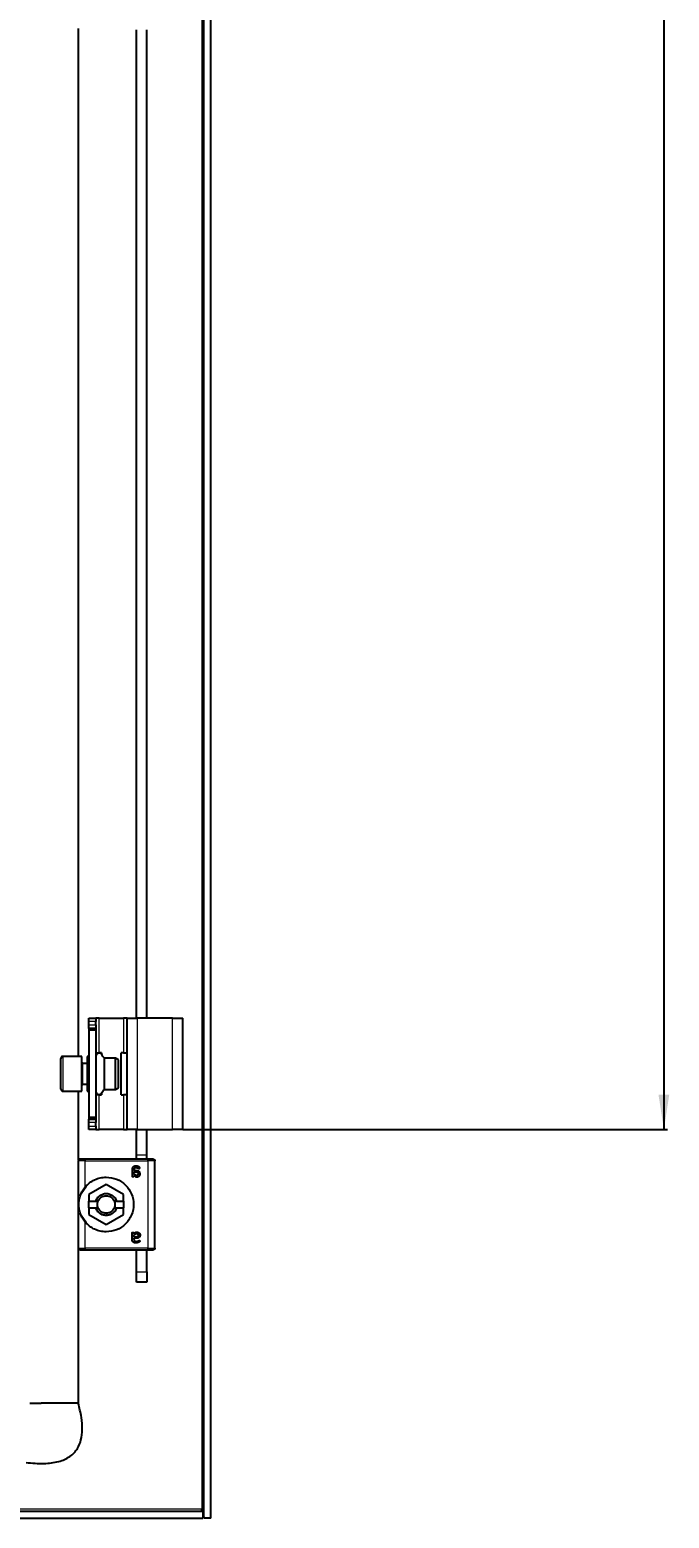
# Model space of a CAD drawing. Header units: millimetres. Extents: x -527 to 1671, y -588 to 1043.
# Drawn here: x 1487.7 to 1671.1, y -483.2 to -56.2 of the extents above; entities that cross this region are included whole.
import ezdxf

# ---------------------------------------------------------------- set-up
doc = ezdxf.new("R2010")
doc.units = ezdxf.units.MM
doc.layers.add('FORMAT', color=7, linetype='Continuous')
doc.styles.add('SLDTEXTSTYLE0', font='TXT', dxfattribs={"width": 0.75})
doc.dimstyles.new('SLDDIMSTYLE0', dxfattribs={"dimtxt": 20, "dimasz": 10, "dimexe": 0, "dimexo": 0.0625, "dimgap": 5, "dimtad": 2, "dimdec": 1, "dimrnd": 1e-09, "dimzin": 12, "dimdsep": 46, "dimtxsty": 'SLDTEXTSTYLE0', "dimsah": 1, "dimcen": 0.09, "dimadec": 0, "dimazin": 3, "dimtfac": 1, "dimtofl": 0, "dimtmove": 0, "dimatfit": 3, "dimfxl": 0, "dimfrac": 2, "dimtolj": 1, "dimtzin": 12, "dimarcsym": 0})

# ---------------------------------------------------------------- blocks, each defined once
blk = doc.blocks.new('_D_5')
at = {"layer": 'FORMAT'}
for p, q in [((1531.61, 760.32), (1670.61, 760.32)), ((1669.61, 760.32), (1669.61, -371.68)), ((1531.61, -371.68), (1670.61, -371.68))]:
    blk.add_line(p, q, dxfattribs=at)
for points in [[(1669.61, 760.32), (1668.07, 750.32), (1671.15, 750.32)], [(1669.61, -371.68), (1671.15, -361.68), (1668.07, -361.68)]]:
    blk.add_solid(points, dxfattribs=at)
at = {"layer": 'FORMAT', "insert": (1643.83, 164.77), "char_height": 20, "attachment_point": 1, "rotation": 90, "style": 'SLDTEXTSTYLE0'}
blk.add_mtext('1132', dxfattribs=at)

msp = doc.modelspace()

# ---------------------------------------------------------------- linework, layer by layer
at = {"color": 7, "linetype": 'Continuous', "lineweight": 25}
for p, q in [((1537.6, -483.18), (1537.6, 871.82)), ((1539.6, -483.18), (1539.6, 871.82)), ((1501.6, -55.85), (1501.6, -350.68)), ((1518.3, -339.68), (1518.3, -56.18)), ((1521.3, -339.68), (1521.3, -56.18)), ((1504.6, -339.68), (1506.6, -339.68)), ((1504.6, -340.68), (1504.6, -339.68)), ((1504.6, -341.68), (1504.6, -340.68)), ((1506.6, -339.68), (1506.6, -340.68)), ((1507.6, -339.68), (1506.6, -339.68)), ((1506.6, -341.68), (1506.6, -340.68)), ((1507.6, -339.68), (1514.6, -339.68)), ((1515.6, -339.68), (1514.6, -339.68)), ((1515.6, -371.68), (1515.6, -339.68)), ((1515.6, -339.68), (1518.6, -339.68)), ((1528.6, -339.68), (1518.6, -339.68)), ((1528.6, -339.68), (1531.6, -339.68)), ((1531.6, -371.68), (1531.6, -339.68)), ((1504.6, -342.68), (1504.6, -341.68)), ((1506.6, -342.68), (1504.6, -342.68)), ((1504.6, -342.68), (1504.6, -343.18)), ((1506.6, -343.18), (1504.6, -343.18)), ((1504.6, -343.18), (1504.6, -368.18)), ((1506.6, -341.68), (1506.6, -342.68)), ((1506.6, -342.68), (1506.6, -343.18)), ((1506.6, -343.18), (1506.6, -368.18)), ((1506.6, -349.68), (1507.6, -349.68)), ((1508.3, -349.68), (1507.6, -349.68)), ((1508.3, -349.68), (1508.3, -350.13)), ((1513.9, -361.68), (1513.9, -349.68)), ((1514.6, -349.68), (1513.9, -349.68)), ((1514.6, -349.68), (1515.6, -349.68)), ((1496.6, -357.93), (1496.6, -351.28)), ((1502.6, -350.68), (1497.2, -350.68)), ((1502.6, -358.24), (1502.6, -350.68)), ((1504.1, -352.68), (1502.85, -352.68)), ((1504.6, -350.68), (1504.1, -350.68)), ((1504.1, -350.68), (1504.1, -351.89)), ((1504.1, -351.89), (1504.1, -360.68)), ((1512.24, -351.18), (1509.1, -351.18)), ((1509.1, -360.18), (1509.1, -351.18)), ((1513.1, -351.68), (1512.24, -351.18)), ((1512.24, -360.18), (1512.24, -351.18)), ((1513.1, -359.68), (1513.1, -351.68)), ((1496.6, -360.08), (1496.6, -357.93)), ((1502.6, -360.68), (1502.6, -358.24)), ((1502.85, -358.68), (1504.1, -358.68)), ((1497.2, -360.68), (1502.6, -360.68)), ((1501.6, -360.68), (1501.6, -380.5)), ((1504.1, -360.68), (1504.6, -360.68)), ((1507.6, -361.68), (1506.6, -361.68)), ((1507.6, -361.68), (1508.3, -361.68)), ((1508.3, -361.23), (1508.3, -361.68)), ((1509.1, -360.18), (1512.24, -360.18)), ((1512.24, -360.18), (1513.1, -359.68)), ((1513.9, -361.68), (1514.6, -361.68)), ((1515.6, -361.68), (1514.6, -361.68)), ((1506.6, -368.18), (1504.6, -368.18)), ((1504.6, -368.18), (1504.6, -368.68)), ((1504.6, -369.68), (1504.6, -368.68)), ((1504.6, -368.68), (1506.6, -368.68)), ((1504.6, -370.68), (1504.6, -369.68)), ((1504.6, -371.68), (1504.6, -370.68)), ((1506.6, -368.18), (1506.6, -368.68)), ((1506.6, -368.68), (1506.6, -369.68)), ((1506.6, -370.68), (1506.6, -369.68)), ((1506.6, -370.68), (1506.6, -371.68)), ((1506.6, -371.68), (1504.6, -371.68)), ((1506.6, -371.68), (1507.6, -371.68)), ((1514.6, -371.68), (1507.6, -371.68)), ((1514.6, -371.68), (1515.6, -371.68)), ((1518.6, -371.68), (1515.6, -371.68)), ((1518.3, -378.98), (1518.3, -371.68)), ((1518.6, -371.68), (1528.6, -371.68)), ((1521.3, -378.98), (1521.3, -371.68)), ((1531.6, -371.68), (1528.6, -371.68)), ((1518.3, -380.23), (1518.3, -378.98)), ((1521.3, -380.23), (1521.3, -378.98)), ((1501.6, -380.68), (1501.6, -405.68)), ((1521.6, -380.18), (1503.6, -380.18)), ((1517.05, -383.22), (1517.05, -385.09)), ((1517.58, -383.47), (1517.58, -383.25)), ((1517.96, -383.47), (1517.58, -383.47)), ((1517.58, -383.82), (1518, -383.82)), ((1517.58, -384.41), (1517.58, -383.82)), ((1522.2, -380.18), (1521.95, -380.18)), ((1523.6, -405.68), (1523.6, -380.68)), ((1502.43, -390.05), (1503.94, -387.79)), ((1509.6, -387.46), (1504.65, -390.32)), ((1514.55, -390.32), (1509.6, -387.46)), ((1517.5, -385.08), (1517.5, -384.81)), ((1504.65, -390.32), (1504.65, -392.18)), ((1504.65, -394.18), (1504.65, -392.18)), ((1504.65, -392.18), (1506.62, -392.18)), ((1507.31, -392.18), (1506.62, -392.18)), ((1512.59, -392.18), (1511.9, -392.18)), ((1512.59, -392.18), (1514.55, -392.18)), ((1514.55, -392.18), (1514.55, -390.32)), ((1514.55, -392.18), (1514.55, -394.18)), ((1503.94, -398.56), (1502.43, -396.3)), ((1504.65, -394.18), (1504.65, -396.04)), ((1504.65, -394.18), (1506.62, -394.18)), ((1504.65, -396.04), (1509.6, -398.89)), ((1506.62, -394.18), (1507.31, -394.18)), ((1509.6, -398.89), (1514.55, -396.04)), ((1511.9, -394.18), (1512.59, -394.18)), ((1512.59, -394.18), (1514.55, -394.18)), ((1514.55, -396.04), (1514.55, -394.18)), ((1517.05, -403.14), (1517.05, -401.27)), ((1517.5, -401.27), (1517.5, -401.55)), ((1517.58, -402.53), (1517.58, -401.94)), ((1518, -402.53), (1517.58, -402.53)), ((1517.96, -402.88), (1517.58, -402.88)), ((1517.58, -402.88), (1517.58, -403.1)), ((1501.6, -405.85), (1501.6, -450.18)), ((1503.6, -406.18), (1521.6, -406.18)), ((1518.3, -412.48), (1518.3, -406.18)), ((1521.3, -412.48), (1521.3, -406.18)), ((1521.95, -406.18), (1522.2, -406.18)), ((1518.3, -415.48), (1518.3, -412.48)), ((1521.3, -412.48), (1521.3, -415.48)), ((1521.3, -415.48), (1518.3, -415.48)), ((1491.04, -450.18), (1490.98, -450.18)), ((1498.17, -450.18), (1491.04, -450.18)), ((1498.32, -450.18), (1498.17, -450.18)), ((1500.63, -450.18), (1498.32, -450.18)), ((1501.6, -450.18), (1500.63, -450.18)), ((747.9, -481.18), (1537.3, -481.18)), ((1537, -480.58), (1537.2, -481.18)), ((1537.3, -481.18), (1537.3, -483.18)), ((747.9, -483.18), (1537.3, -483.18)), ((1539.6, -483.18), (1537.6, -483.18))]:
    msp.add_line(p, q, dxfattribs=at)
at = {"color": 8, "linetype": 'Continuous', "lineweight": 18}
for p, q in [((1537, 869.22), (1537, -480.58)), ((1506.6, -340.68), (1504.6, -340.68)), ((1507.6, -349.68), (1507.6, -339.68)), ((1514.6, -339.68), (1514.6, -349.68)), ((1518.6, -371.68), (1518.6, -339.68)), ((1528.6, -371.68), (1528.6, -339.68)), ((1504.6, -341.68), (1506.6, -341.68)), ((1497.2, -350.68), (1497.2, -358.24)), ((1502.85, -352.68), (1502.85, -358.68)), ((1497.2, -358.24), (1497.2, -360.68)), ((1507.6, -371.68), (1507.6, -361.68)), ((1514.6, -361.68), (1514.6, -371.68)), ((1506.6, -369.68), (1504.6, -369.68)), ((1504.6, -370.68), (1506.6, -370.68)), ((1521.3, -378.98), (1518.3, -378.98)), ((1503.6, -388.12), (1503.6, -380.68)), ((1503.6, -380.68), (1521.6, -380.68)), ((1521.6, -380.68), (1521.6, -405.68)), ((1509.6, -395.68), (1509.6, -396.33)), ((1503.6, -405.68), (1503.6, -398.24)), ((1521.6, -405.68), (1503.6, -405.68)), ((1518.3, -412.48), (1521.3, -412.48)), ((1537, -480.58), (1441.58, -480.58))]:
    msp.add_line(p, q, dxfattribs=at)
at = {"color": 7, "linetype": 'Continuous', "lineweight": 25}
for centre, radius, start, end in [((1497.2, -351.28), 0.6, 90, 180), ((1502.85, -352.43), 0.25, 180, 270), ((1502.85, -358.93), 0.25, 90, 180), ((1497.2, -360.08), 0.6, 180, 270)]:
    msp.add_arc(centre, radius, start, end, dxfattribs=at)
for points, knots in [([(1509.1, -351.18), (1508.93, -351.02), (1508.58, -350.72), (1508.39, -350.15), (1508.02, -349.84), (1507.69, -349.71), (1507.33, -349.75), (1506.98, -349.94), (1506.73, -350.3), (1506.65, -350.59), (1506.6, -350.74)], [0, 0, 0, 0, 0.185676, 0.371025, 0.466937, 0.562172, 0.656347, 0.751553, 0.873842, 1, 1, 1, 1]), ([(1506.6, -360.61), (1506.65, -360.76), (1506.73, -361.06), (1506.98, -361.42), (1507.33, -361.61), (1507.69, -361.64), (1508.02, -361.51), (1508.39, -361.21), (1508.58, -360.64), (1508.93, -360.33), (1509.1, -360.18)], [0, 0, 0, 0, 0.126158, 0.248447, 0.343653, 0.437828, 0.533063, 0.628975, 0.814324, 1, 1, 1, 1]), ([(1518.16, -382.18), (1518.01, -382.18), (1517.79, -382.19), (1517.51, -382.29), (1517.32, -382.41), (1517.18, -382.57), (1517.06, -382.85), (1517.05, -383.07), (1517.05, -383.22)], [0, 0, 0, 0, 0.250089, 0.382495, 0.500259, 0.622163, 0.750133, 1, 1, 1, 1]), ([(1517.58, -383.25), (1517.58, -383.16), (1517.59, -383.03), (1517.64, -382.86), (1517.72, -382.75), (1517.82, -382.67), (1517.95, -382.62), (1518.08, -382.59), (1518.17, -382.59), (1518.21, -382.59)], [0, 0, 0, 0, 0.250023, 0.382539, 0.499802, 0.620838, 0.749652, 0.874777, 1, 1, 1, 1]), ([(1519.34, -384.39), (1519.34, -384.31), (1519.33, -384.16), (1519.23, -383.94), (1519.08, -383.76), (1518.81, -383.59), (1518.42, -383.49), (1518.11, -383.48), (1517.96, -383.47)], [0, 0, 0, 0, 0.1250486, 0.2498861, 0.3708558, 0.4998199, 0.7496086, 1, 1, 1, 1]), ([(1518, -383.82), (1518.11, -383.83), (1518.29, -383.83), (1518.51, -383.9), (1518.66, -383.99), (1518.75, -384.09), (1518.8, -384.22), (1518.81, -384.31), (1518.81, -384.35)], [0, 0, 0, 0, 0.279652, 0.500248, 0.629485, 0.750186, 0.875763, 1, 1, 1, 1]), ([(1519.22, -382.67), (1519.22, -382.62), (1519.22, -382.54), (1519.16, -382.45), (1519.02, -382.36), (1518.69, -382.23), (1518.37, -382.2), (1518.16, -382.18)], [0, 0, 0, 0, 0.124693, 0.187182, 0.249773, 0.500039, 1, 1, 1, 1]), ([(1518.21, -382.59), (1518.37, -382.61), (1518.62, -382.64), (1518.87, -382.76), (1518.99, -382.83), (1519.06, -382.87), (1519.1, -382.88), (1519.12, -382.88)], [0, 0, 0, 0, 0.4987, 0.749508, 0.874949, 0.946783, 1, 1, 1, 1]), ([(1519.12, -382.88), (1519.13, -382.88), (1519.15, -382.88), (1519.17, -382.87), (1519.18, -382.86), (1519.2, -382.83), (1519.21, -382.79), (1519.22, -382.75), (1519.22, -382.71), (1519.22, -382.69), (1519.22, -382.67)], [0, 0, 0, 0, 0.128825, 0.180169, 0.243397, 0.36986, 0.499864, 0.749649, 0.843476, 1, 1, 1, 1]), ([(1503.6, -398.24), (1503.32, -397.86), (1502.75, -397.11), (1502.19, -395.86), (1501.84, -394.58), (1501.71, -393.18), (1501.84, -391.77), (1502.19, -390.49), (1502.75, -389.24), (1503.32, -388.49), (1503.6, -388.12)], [0, 0, 0, 0, 0.125762, 0.25037, 0.375307, 0.500139, 0.62481, 0.749763, 0.874888, 1, 1, 1, 1]), ([(1517.05, -385.09), (1517.05, -385.1), (1517.05, -385.11), (1517.06, -385.13), (1517.09, -385.15), (1517.16, -385.18), (1517.23, -385.18), (1517.27, -385.18)], [0, 0, 0, 0, 0.124881, 0.183376, 0.250934, 0.500336, 1, 1, 1, 1]), ([(1517.27, -385.18), (1517.32, -385.18), (1517.39, -385.18), (1517.46, -385.16), (1517.49, -385.13), (1517.5, -385.11), (1517.5, -385.1), (1517.5, -385.08)], [0, 0, 0, 0, 0.499718, 0.749437, 0.810587, 0.875078, 1, 1, 1, 1]), ([(1517.5, -384.81), (1517.63, -384.92), (1517.81, -385.09), (1518.09, -385.2), (1518.25, -385.23), (1518.34, -385.23), (1518.38, -385.24)], [0, 0, 0, 0, 0.499113, 0.749325, 0.874665, 1, 1, 1, 1]), ([(1518.3, -384.82), (1518.23, -384.82), (1518.08, -384.81), (1517.82, -384.67), (1517.67, -384.52), (1517.58, -384.41)], [0, 0, 0, 0, 0.249939, 0.499864, 1, 1, 1, 1]), ([(1518.81, -384.35), (1518.81, -384.42), (1518.8, -384.52), (1518.73, -384.64), (1518.67, -384.71), (1518.59, -384.77), (1518.49, -384.8), (1518.4, -384.82), (1518.33, -384.82), (1518.3, -384.82)], [0, 0, 0, 0, 0.249168, 0.373635, 0.49939, 0.619394, 0.749656, 0.87477, 1, 1, 1, 1]), ([(1518.38, -385.24), (1518.5, -385.23), (1518.68, -385.22), (1518.91, -385.13), (1519.06, -385.04), (1519.19, -384.91), (1519.31, -384.7), (1519.33, -384.51), (1519.34, -384.39)], [0, 0, 0, 0, 0.25007, 0.379181, 0.500499, 0.62417, 0.750842, 1, 1, 1, 1]), ([(1517.05, -401.27), (1517.05, -401.26), (1517.05, -401.24), (1517.06, -401.22), (1517.09, -401.2), (1517.16, -401.18), (1517.23, -401.18), (1517.27, -401.18)], [0, 0, 0, 0, 0.124884, 0.1863766, 0.2509142, 0.5003223, 1, 1, 1, 1]), ([(1517.27, -401.18), (1517.32, -401.18), (1517.38, -401.18), (1517.45, -401.2), (1517.47, -401.21), (1517.49, -401.22), (1517.5, -401.24), (1517.5, -401.26), (1517.5, -401.27)], [0, 0, 0, 0, 0.499162, 0.644242, 0.749698, 0.813605, 0.875217, 1, 1, 1, 1]), ([(1517.5, -401.55), (1517.63, -401.44), (1517.81, -401.27), (1518.13, -401.14), (1518.3, -401.12), (1518.38, -401.12)], [0, 0, 0, 0, 0.499364, 0.749701, 1, 1, 1, 1]), ([(1518.38, -401.12), (1518.5, -401.13), (1518.68, -401.14), (1518.91, -401.22), (1519.06, -401.32), (1519.19, -401.45), (1519.31, -401.66), (1519.33, -401.84), (1519.34, -401.96)], [0, 0, 0, 0, 0.25007, 0.379559, 0.500499, 0.624556, 0.750843, 1, 1, 1, 1]), ([(1518.16, -404.18), (1518.08, -404.18), (1517.94, -404.17), (1517.72, -404.14), (1517.51, -404.07), (1517.32, -403.95), (1517.18, -403.78), (1517.06, -403.51), (1517.05, -403.28), (1517.05, -403.14)], [0, 0, 0, 0, 0.125255, 0.250437, 0.383066, 0.500493, 0.622629, 0.75025, 1, 1, 1, 1]), ([(1517.58, -401.94), (1517.67, -401.84), (1517.82, -401.68), (1518.05, -401.57), (1518.19, -401.53), (1518.26, -401.53), (1518.3, -401.53)], [0, 0, 0, 0, 0.499765, 0.749504, 0.874771, 1, 1, 1, 1]), ([(1517.58, -403.1), (1517.58, -403.15), (1517.58, -403.24), (1517.6, -403.37), (1517.64, -403.5), (1517.72, -403.61), (1517.82, -403.69), (1517.99, -403.76), (1518.12, -403.76), (1518.21, -403.77)], [0, 0, 0, 0, 0.125295, 0.250514, 0.383518, 0.50035, 0.621938, 0.750243, 1, 1, 1, 1]), ([(1519.34, -401.96), (1519.34, -402), (1519.34, -402.08), (1519.31, -402.23), (1519.23, -402.42), (1519.07, -402.59), (1518.81, -402.76), (1518.42, -402.87), (1518.11, -402.88), (1517.96, -402.88)], [0, 0, 0, 0, 0.0626366, 0.1252782, 0.2500723, 0.3748405, 0.4999941, 0.7496958, 1, 1, 1, 1]), ([(1518.81, -402), (1518.81, -402.05), (1518.8, -402.14), (1518.75, -402.26), (1518.66, -402.37), (1518.51, -402.46), (1518.29, -402.52), (1518.11, -402.53), (1518, -402.53)], [0, 0, 0, 0, 0.124446, 0.249795, 0.37, 0.499734, 0.719932, 1, 1, 1, 1]), ([(1519.22, -403.68), (1519.22, -403.71), (1519.22, -403.76), (1519.21, -403.84), (1519.16, -403.91), (1519.02, -404), (1518.69, -404.13), (1518.37, -404.16), (1518.16, -404.18)], [0, 0, 0, 0, 0.062686, 0.125173, 0.187628, 0.250185, 0.500314, 1, 1, 1, 1]), ([(1518.21, -403.77), (1518.38, -403.75), (1518.69, -403.73), (1518.95, -403.51), (1519.1, -403.48), (1519.12, -403.47)], [0, 0, 0, 0, 0.498852, 0.946609, 1, 1, 1, 1]), ([(1518.3, -401.53), (1518.36, -401.53), (1518.46, -401.54), (1518.59, -401.59), (1518.67, -401.64), (1518.73, -401.72), (1518.78, -401.81), (1518.81, -401.9), (1518.81, -401.97), (1518.81, -402)], [0, 0, 0, 0, 0.2496231, 0.3771401, 0.499734, 0.6227303, 0.7498125, 0.8748762, 1, 1, 1, 1]), ([(1519.12, -403.47), (1519.13, -403.47), (1519.15, -403.47), (1519.17, -403.49), (1519.18, -403.5), (1519.2, -403.52), (1519.22, -403.58), (1519.22, -403.64), (1519.22, -403.68)], [0, 0, 0, 0, 0.13107, 0.182437, 0.243796, 0.371388, 0.500442, 1, 1, 1, 1]), ([(1486.6, -467.18), (1488.33, -467.34), (1491.47, -467.65), (1495.8, -467.13), (1499.23, -465.71), (1501.44, -463.39), (1502.53, -460.62), (1502.85, -457.57), (1502.55, -454.01), (1501.94, -451.53), (1501.6, -450.18)], [0, 0, 0, 0, 0.176713, 0.320911, 0.440308, 0.54837, 0.6374, 0.738878, 0.858543, 1, 1, 1, 1]), ([(1487.72, -450.18), (1487.75, -450.18), (1487.83, -450.18), (1488.29, -450.18), (1488.58, -450.18)], [0, 0, 0, 0, 0.356727, 1, 1, 1, 1]), ([(1537.3, -481.18), (1537.25, -481.18), (1537.2, -481.11), (1537.1, -480.89), (1537.05, -480.73), (1537, -480.58)], [0, 0, 0, 0, 0.5, 0.5, 1, 1, 1, 1]), ([(1537.3, -481.5), (1537.35, -481.62), (1537.54, -482.18), (1537.58, -482.74), (1537.6, -483.18)], [0, 0, 0, 0, 0.226541, 1, 1, 1, 1])]:
    msp.add_open_spline(points, degree=3, knots=knots, dxfattribs=at)
for points in [[(1502.1, -380.18), (1502.04, -380.18), (1501.91, -380.2), (1501.74, -380.32), (1501.63, -380.48), (1501.61, -380.61), (1501.6, -380.68)], [(1503.6, -380.18), (1503.41, -380.18), (1503.02, -380.18), (1502.52, -380.18), (1502.17, -380.18), (1502.13, -380.18), (1502.1, -380.18)], [(1523.1, -380.18), (1523.08, -380.18), (1523.04, -380.18), (1522.69, -380.18), (1522.19, -380.18), (1521.8, -380.18), (1521.6, -380.18)], [(1523.1, -380.18), (1523.17, -380.18), (1523.3, -380.2), (1523.47, -380.32), (1523.58, -380.48), (1523.6, -380.61), (1523.6, -380.68)], [(1503.6, -388.12), (1504, -387.7), (1504.79, -386.88), (1506.27, -386.01), (1507.9, -385.43), (1509.04, -385.36), (1509.6, -385.33)], [(1509.6, -385.33), (1510.63, -385.45), (1512.69, -385.68), (1515.3, -387.5), (1517.05, -390.09), (1517.66, -393.18), (1517.05, -396.26), (1515.3, -398.86), (1512.69, -400.67), (1510.63, -400.91), (1509.6, -401.03)], [(1506.62, -392.18), (1506.75, -391.88), (1507.01, -391.27), (1507.74, -390.58), (1508.62, -390.13), (1509.6, -389.98), (1510.59, -390.13), (1511.47, -390.58), (1512.2, -391.27), (1512.46, -391.88), (1512.59, -392.18)], [(1507.31, -394.18), (1507.25, -394.02), (1507.14, -393.69), (1507.09, -393.18), (1507.14, -392.66), (1507.25, -392.34), (1507.31, -392.18)], [(1507.31, -392.18), (1507.43, -391.96), (1507.66, -391.54), (1508.22, -391.06), (1508.88, -390.74), (1509.36, -390.7), (1509.6, -390.68)], [(1509.6, -390.68), (1509.85, -390.7), (1510.33, -390.74), (1510.99, -391.06), (1511.55, -391.54), (1511.78, -391.96), (1511.9, -392.18)], [(1511.9, -392.18), (1511.96, -392.34), (1512.07, -392.66), (1512.12, -393.18), (1512.07, -393.69), (1511.96, -394.02), (1511.9, -394.18)], [(1509.6, -396.33), (1509.28, -396.3), (1508.62, -396.24), (1507.74, -395.77), (1507.01, -395.08), (1506.75, -394.48), (1506.62, -394.18)], [(1509.6, -395.68), (1509.36, -395.66), (1508.88, -395.62), (1508.22, -395.29), (1507.66, -394.82), (1507.43, -394.39), (1507.31, -394.18)], [(1512.59, -394.18), (1512.46, -394.48), (1512.2, -395.08), (1511.47, -395.77), (1510.59, -396.24), (1509.93, -396.3), (1509.6, -396.33)], [(1511.9, -394.18), (1511.78, -394.39), (1511.55, -394.82), (1510.99, -395.29), (1510.33, -395.62), (1509.85, -395.66), (1509.6, -395.68)], [(1509.6, -401.03), (1509.04, -400.99), (1507.9, -400.92), (1506.27, -400.35), (1504.79, -399.48), (1504, -398.65), (1503.6, -398.24)], [(1502.1, -406.18), (1502.04, -406.17), (1501.91, -406.15), (1501.74, -406.04), (1501.63, -405.87), (1501.61, -405.74), (1501.6, -405.68)], [(1502.1, -406.18), (1502.13, -406.18), (1502.17, -406.18), (1502.52, -406.18), (1503.02, -406.18), (1503.41, -406.18), (1503.6, -406.18)], [(1521.6, -406.18), (1521.8, -406.18), (1522.19, -406.18), (1522.69, -406.18), (1523.04, -406.18), (1523.08, -406.18), (1523.1, -406.18)], [(1523.6, -405.68), (1523.6, -405.74), (1523.58, -405.87), (1523.47, -406.04), (1523.3, -406.15), (1523.17, -406.17), (1523.1, -406.18)], [(1488.58, -450.18), (1488.91, -450.18), (1489.56, -450.18), (1490.5, -450.18), (1490.98, -450.18)]]:
    msp.add_open_spline(points, degree=3, dxfattribs=at)
at = {"color": 8, "linetype": 'Continuous', "lineweight": 18}
for points in [[(1503.6, -380.68), (1503.34, -380.68), (1502.82, -380.68), (1502.16, -380.68), (1501.69, -380.68), (1501.63, -380.68), (1501.6, -380.68)], [(1503.6, -380.18), (1503.6, -380.18), (1503.6, -380.2), (1503.6, -380.32), (1503.6, -380.48), (1503.6, -380.61), (1503.6, -380.68)], [(1521.6, -380.68), (1521.6, -380.61), (1521.6, -380.48), (1521.6, -380.32), (1521.6, -380.2), (1521.6, -380.18), (1521.6, -380.18)], [(1523.6, -380.68), (1523.57, -380.68), (1523.51, -380.68), (1523.05, -380.68), (1522.39, -380.68), (1521.87, -380.68), (1521.6, -380.68)], [(1501.6, -405.68), (1501.63, -405.68), (1501.69, -405.68), (1502.16, -405.68), (1502.82, -405.68), (1503.34, -405.68), (1503.6, -405.68)], [(1503.6, -405.68), (1503.6, -405.74), (1503.6, -405.87), (1503.6, -406.04), (1503.6, -406.15), (1503.6, -406.17), (1503.6, -406.18)], [(1521.6, -406.18), (1521.6, -406.17), (1521.6, -406.15), (1521.6, -406.04), (1521.6, -405.87), (1521.6, -405.74), (1521.6, -405.68)], [(1521.6, -405.68), (1521.87, -405.68), (1522.39, -405.68), (1523.05, -405.68), (1523.51, -405.68), (1523.57, -405.68), (1523.6, -405.68)]]:
    msp.add_open_spline(points, degree=3, dxfattribs=at)

# ---------------------------------------------------------------- dimensions: what is measured, and where the dimension line sits
at = {"layer": 'FORMAT'}
dim = msp.add_linear_dim(base=(1669.61, -371.68), p1=(1531.6, 760.32), p2=(1531.6, -371.68), angle=90, dimstyle='SLDDIMSTYLE0', dxfattribs=at)
dim.commit()
dim.dimension.update_dxf_attribs({"geometry": '_D_5', "text_midpoint": (1669.61, 194.32), "dimtype": 160})

doc.saveas('drawing.dxf')
